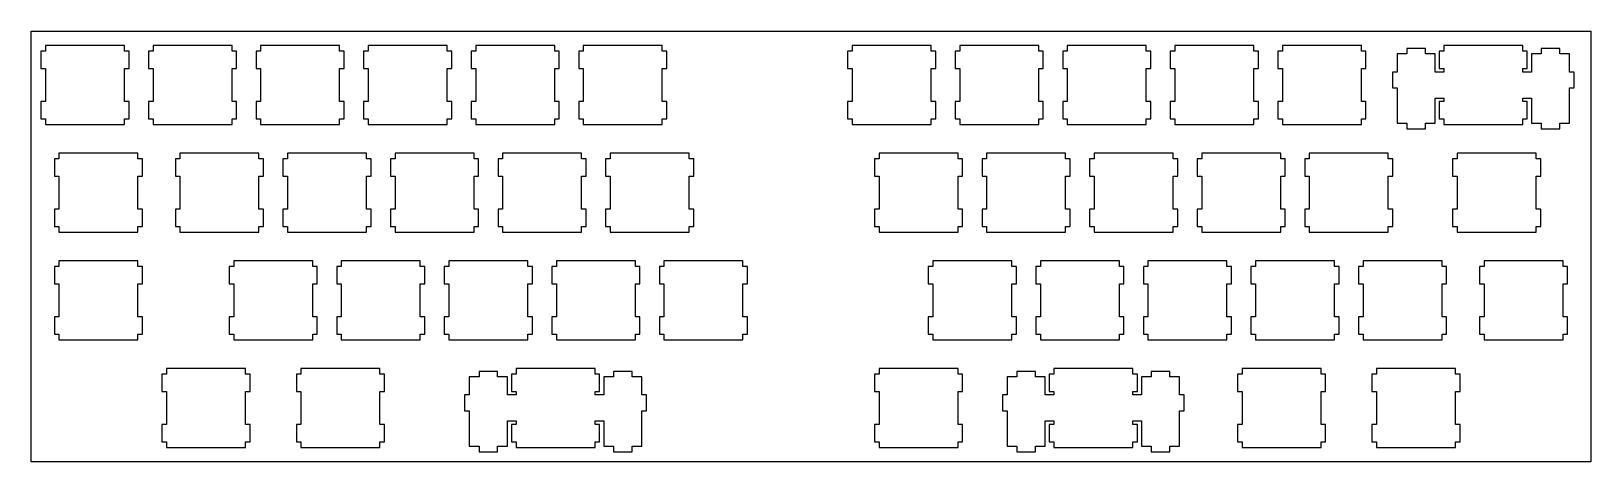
# Model space of a CAD drawing. Extents: x 0 to 276, y 0 to 76.
import ezdxf

# ---------------------------------------------------------------- set-up
doc = ezdxf.new("R2010")
doc.units = 0
doc.layers.get('0').update_dxf_attribs({"linetype": 'CONTINUOUS'})

msp = doc.modelspace()

# ---------------------------------------------------------------- linework, layer by layer
at = {"color": 0}
for p, q in [((0.09508, 76.4575), (276.32, 76.4575)), ((0.09508, 0.25769), (0.09508, 76.4575)), ((276.32, 76.4575), (276.32, 0.25769)), ((2.61965, 72.9326), (1.81901, 72.9326)), ((1.81901, 72.9326), (1.81901, 69.8334)), ((2.61965, 73.9331), (2.61965, 72.9326)), ((16.6192, 73.9331), (2.61965, 73.9331)), ((16.6192, 72.9326), (16.6192, 73.9331)), ((17.4198, 72.9326), (16.6192, 72.9326)), ((17.4198, 69.8334), (17.4198, 72.9326)), ((21.6697, 72.9326), (20.869, 72.9326)), ((20.869, 72.9326), (20.869, 69.8334)), ((21.6697, 73.9331), (21.6697, 72.9326)), ((35.669, 73.9331), (21.6697, 73.9331)), ((35.669, 72.9326), (35.669, 73.9331)), ((36.4698, 72.9326), (35.669, 72.9326)), ((36.4698, 69.8334), (36.4698, 72.9326)), ((40.7197, 72.9326), (39.9189, 72.9326)), ((39.9189, 72.9326), (39.9189, 69.8334)), ((40.7197, 73.9331), (40.7197, 72.9326)), ((54.719, 73.9331), (40.7197, 73.9331)), ((54.719, 72.9326), (54.719, 73.9331)), ((55.5198, 72.9326), (54.719, 72.9326)), ((55.5198, 69.8334), (55.5198, 72.9326)), ((59.7697, 72.9326), (58.9689, 72.9326)), ((58.9689, 72.9326), (58.9689, 69.8334)), ((59.7697, 73.9331), (59.7697, 72.9326)), ((73.769, 73.9331), (59.7697, 73.9331)), ((73.769, 72.9326), (73.769, 73.9331)), ((74.5698, 72.9326), (73.769, 72.9326)), ((74.5698, 69.8334), (74.5698, 72.9326)), ((78.8197, 72.9326), (78.0189, 72.9326)), ((78.0189, 72.9326), (78.0189, 69.8334)), ((78.8197, 73.9331), (78.8197, 72.9326)), ((92.819, 73.9331), (78.8197, 73.9331)), ((92.819, 72.9326), (92.819, 73.9331)), ((93.6184, 72.9326), (92.819, 72.9326)), ((93.6184, 69.8334), (93.6184, 72.9326)), ((97.8683, 72.9326), (97.0689, 72.9326)), ((97.0689, 72.9326), (97.0689, 69.8334)), ((97.8683, 73.9331), (97.8683, 72.9326)), ((111.869, 73.9331), (97.8683, 73.9331)), ((111.869, 72.9326), (111.869, 73.9331)), ((112.668, 72.9326), (111.869, 72.9326)), ((112.668, 69.8334), (112.668, 72.9326)), ((145.493, 72.9326), (144.694, 72.9326)), ((144.694, 72.9326), (144.694, 69.8334)), ((145.493, 73.9331), (145.493, 72.9326)), ((159.494, 73.9331), (145.493, 73.9331)), ((159.494, 72.9326), (159.494, 73.9331)), ((160.295, 72.9326), (159.494, 72.9326)), ((160.295, 69.8334), (160.295, 72.9326)), ((164.545, 72.9326), (163.744, 72.9326)), ((163.744, 72.9326), (163.744, 69.8334)), ((164.545, 73.9331), (164.545, 72.9326)), ((178.544, 73.9331), (164.545, 73.9331)), ((178.544, 72.9326), (178.544, 73.9331)), ((179.345, 72.9326), (178.544, 72.9326)), ((179.345, 69.8334), (179.345, 72.9326)), ((183.595, 72.9326), (182.794, 72.9326)), ((182.794, 72.9326), (182.794, 69.8334)), ((183.595, 73.9331), (183.595, 72.9326)), ((197.594, 73.9331), (183.595, 73.9331)), ((197.594, 72.9326), (197.594, 73.9331)), ((198.395, 72.9326), (197.594, 72.9326)), ((198.395, 69.8334), (198.395, 72.9326)), ((202.645, 72.9326), (201.844, 72.9326)), ((201.844, 72.9326), (201.844, 69.8334)), ((202.645, 73.9331), (202.645, 72.9326)), ((216.644, 73.9331), (202.645, 73.9331)), ((216.644, 72.9326), (216.644, 73.9331)), ((217.445, 72.9326), (216.644, 72.9326)), ((217.445, 69.8334), (217.445, 72.9326)), ((221.695, 72.9326), (220.894, 72.9326)), ((220.894, 72.9326), (220.894, 69.8334)), ((221.695, 73.9331), (221.695, 72.9326)), ((235.694, 73.9331), (221.695, 73.9331)), ((235.694, 72.9326), (235.694, 73.9331)), ((236.495, 72.9326), (235.694, 72.9326)), ((236.495, 69.8334), (236.495, 72.9326)), ((243.72, 72.4627), (241.995, 72.4627)), ((241.995, 72.4627), (241.995, 69.2326)), ((247.019, 73.3848), (243.72, 73.3848)), ((243.72, 73.3848), (243.72, 72.4627)), ((247.019, 72.4627), (247.019, 73.3848)), ((248.744, 72.4627), (247.019, 72.4627)), ((248.744, 69.2326), (248.744, 72.4627)), ((250.27, 72.9326), (249.469, 72.9326)), ((249.469, 72.9326), (249.469, 69.8334)), ((250.27, 73.9331), (250.27, 72.9326)), ((264.269, 73.9331), (250.27, 73.9331)), ((264.269, 72.9326), (264.269, 73.9331)), ((265.07, 72.9326), (264.269, 72.9326)), ((265.07, 69.8334), (265.07, 72.9326)), ((267.52, 72.4627), (265.795, 72.4627)), ((265.795, 72.4627), (265.795, 69.2326)), ((270.819, 73.3848), (267.52, 73.3848)), ((267.52, 73.3848), (267.52, 72.4627)), ((270.819, 72.4627), (270.819, 73.3848)), ((272.544, 72.4627), (270.819, 72.4627)), ((272.544, 69.2326), (272.544, 72.4627)), ((1.81901, 69.8334), (2.61965, 69.8334)), ((2.61965, 69.8334), (2.61965, 64.0334)), ((16.6192, 64.0334), (16.6192, 69.8334)), ((16.6192, 69.8334), (17.4198, 69.8334)), ((20.869, 69.8334), (21.6697, 69.8334)), ((21.6697, 69.8334), (21.6697, 64.0334)), ((35.669, 64.0334), (35.669, 69.8334)), ((35.669, 69.8334), (36.4698, 69.8334)), ((39.9189, 69.8334), (40.7197, 69.8334)), ((40.7197, 69.8334), (40.7197, 64.0334)), ((54.719, 64.0334), (54.719, 69.8334)), ((54.719, 69.8334), (55.5198, 69.8334)), ((58.9689, 69.8334), (59.7697, 69.8334)), ((59.7697, 69.8334), (59.7697, 64.0334)), ((73.769, 64.0334), (73.769, 69.8334)), ((73.769, 69.8334), (74.5698, 69.8334)), ((78.0189, 69.8334), (78.8197, 69.8334)), ((78.8197, 69.8334), (78.8197, 64.0334)), ((92.819, 64.0334), (92.819, 69.8334)), ((92.819, 69.8334), (93.6184, 69.8334)), ((97.0689, 69.8334), (97.8683, 69.8334)), ((97.8683, 69.8334), (97.8683, 64.0334)), ((111.869, 64.0334), (111.869, 69.8334)), ((111.869, 69.8334), (112.668, 69.8334)), ((144.694, 69.8334), (145.493, 69.8334)), ((145.493, 69.8334), (145.493, 64.0334)), ((159.494, 64.0334), (159.494, 69.8334)), ((159.494, 69.8334), (160.295, 69.8334)), ((163.744, 69.8334), (164.545, 69.8334)), ((164.545, 69.8334), (164.545, 64.0334)), ((178.544, 64.0334), (178.544, 69.8334)), ((178.544, 69.8334), (179.345, 69.8334)), ((182.794, 69.8334), (183.595, 69.8334)), ((183.595, 69.8334), (183.595, 64.0334)), ((197.594, 64.0334), (197.594, 69.8334)), ((197.594, 69.8334), (198.395, 69.8334)), ((201.844, 69.8334), (202.645, 69.8334)), ((202.645, 69.8334), (202.645, 64.0334)), ((216.644, 64.0334), (216.644, 69.8334)), ((216.644, 69.8334), (217.445, 69.8334)), ((220.894, 69.8334), (221.695, 69.8334)), ((221.695, 69.8334), (221.695, 64.0334)), ((235.694, 64.0334), (235.694, 69.8334)), ((235.694, 69.8334), (236.495, 69.8334)), ((241.995, 69.2326), (241.169, 69.2326)), ((241.169, 69.2326), (241.169, 66.4337)), ((250.27, 69.2326), (248.744, 69.2326)), ((249.469, 69.8334), (250.27, 69.8334)), ((250.27, 69.8334), (250.27, 69.2326)), ((264.269, 69.2326), (264.269, 69.8334)), ((264.269, 69.8334), (265.07, 69.8334)), ((265.795, 69.2326), (264.269, 69.2326)), ((273.37, 69.2326), (272.544, 69.2326)), ((273.37, 66.4337), (273.37, 69.2326)), ((241.169, 66.4337), (241.995, 66.4337)), ((241.995, 66.4337), (241.995, 60.1638)), ((272.544, 60.1638), (272.544, 66.4337)), ((272.544, 66.4337), (273.37, 66.4337)), ((2.61965, 64.0334), (1.81901, 64.0334)), ((1.81901, 64.0334), (1.81901, 60.9328)), ((17.4198, 64.0334), (16.6192, 64.0334)), ((17.4198, 60.9328), (17.4198, 64.0334)), ((21.6697, 64.0334), (20.869, 64.0334)), ((20.869, 64.0334), (20.869, 60.9328)), ((36.4698, 64.0334), (35.669, 64.0334)), ((36.4698, 60.9328), (36.4698, 64.0334)), ((40.7197, 64.0334), (39.9189, 64.0334)), ((39.9189, 64.0334), (39.9189, 60.9328)), ((55.5198, 64.0334), (54.719, 64.0334)), ((55.5198, 60.9328), (55.5198, 64.0334)), ((59.7697, 64.0334), (58.9689, 64.0334)), ((58.9689, 64.0334), (58.9689, 60.9328)), ((74.5698, 64.0334), (73.769, 64.0334)), ((74.5698, 60.9328), (74.5698, 64.0334)), ((78.8197, 64.0334), (78.0189, 64.0334)), ((78.0189, 64.0334), (78.0189, 60.9328)), ((93.6184, 64.0334), (92.819, 64.0334)), ((93.6184, 60.9328), (93.6184, 64.0334)), ((97.8683, 64.0334), (97.0689, 64.0334)), ((97.0689, 64.0334), (97.0689, 60.9328)), ((112.668, 64.0334), (111.869, 64.0334)), ((112.668, 60.9328), (112.668, 64.0334)), ((145.493, 64.0334), (144.694, 64.0334)), ((144.694, 64.0334), (144.694, 60.9328)), ((160.295, 64.0334), (159.494, 64.0334)), ((160.295, 60.9328), (160.295, 64.0334)), ((164.545, 64.0334), (163.744, 64.0334)), ((163.744, 64.0334), (163.744, 60.9328)), ((179.345, 64.0334), (178.544, 64.0334)), ((179.345, 60.9328), (179.345, 64.0334)), ((183.595, 64.0334), (182.794, 64.0334)), ((182.794, 64.0334), (182.794, 60.9328)), ((198.395, 64.0334), (197.594, 64.0334)), ((198.395, 60.9328), (198.395, 64.0334)), ((202.645, 64.0334), (201.844, 64.0334)), ((201.844, 64.0334), (201.844, 60.9328)), ((217.445, 64.0334), (216.644, 64.0334)), ((217.445, 60.9328), (217.445, 64.0334)), ((221.695, 64.0334), (220.894, 64.0334)), ((220.894, 64.0334), (220.894, 60.9328)), ((236.495, 64.0334), (235.694, 64.0334)), ((236.495, 60.9328), (236.495, 64.0334)), ((248.744, 60.1638), (248.744, 64.6328)), ((248.744, 64.6328), (250.27, 64.6328)), ((250.27, 64.0334), (249.469, 64.0334)), ((249.469, 64.0334), (249.469, 60.9328)), ((250.27, 64.6328), (250.27, 64.0334)), ((264.269, 64.0334), (264.269, 64.6328)), ((264.269, 64.6328), (265.795, 64.6328)), ((265.07, 64.0334), (264.269, 64.0334)), ((265.07, 60.9328), (265.07, 64.0334)), ((265.795, 64.6328), (265.795, 60.1638)), ((1.81901, 60.9328), (2.61965, 60.9328)), ((2.61965, 60.9328), (2.61965, 59.9338)), ((16.6192, 59.9338), (16.6192, 60.9328)), ((16.6192, 60.9328), (17.4198, 60.9328)), ((20.869, 60.9328), (21.6697, 60.9328)), ((21.6697, 60.9328), (21.6697, 59.9338)), ((35.669, 59.9338), (35.669, 60.9328)), ((35.669, 60.9328), (36.4698, 60.9328)), ((39.9189, 60.9328), (40.7197, 60.9328)), ((40.7197, 60.9328), (40.7197, 59.9338)), ((54.719, 59.9338), (54.719, 60.9328)), ((54.719, 60.9328), (55.5198, 60.9328)), ((58.9689, 60.9328), (59.7697, 60.9328)), ((59.7697, 60.9328), (59.7697, 59.9338)), ((73.769, 59.9338), (73.769, 60.9328)), ((73.769, 60.9328), (74.5698, 60.9328)), ((78.0189, 60.9328), (78.8197, 60.9328)), ((78.8197, 60.9328), (78.8197, 59.9338)), ((92.819, 59.9338), (92.819, 60.9328)), ((92.819, 60.9328), (93.6184, 60.9328)), ((97.0689, 60.9328), (97.8683, 60.9328)), ((97.8683, 60.9328), (97.8683, 59.9338)), ((111.869, 59.9338), (111.869, 60.9328)), ((111.869, 60.9328), (112.668, 60.9328)), ((144.694, 60.9328), (145.493, 60.9328)), ((145.493, 60.9328), (145.493, 59.9338)), ((159.494, 59.9338), (159.494, 60.9328)), ((159.494, 60.9328), (160.295, 60.9328)), ((163.744, 60.9328), (164.545, 60.9328)), ((164.545, 60.9328), (164.545, 59.9338)), ((178.544, 59.9338), (178.544, 60.9328)), ((178.544, 60.9328), (179.345, 60.9328)), ((182.794, 60.9328), (183.595, 60.9328)), ((183.595, 60.9328), (183.595, 59.9338)), ((197.594, 59.9338), (197.594, 60.9328)), ((197.594, 60.9328), (198.395, 60.9328)), ((201.844, 60.9328), (202.645, 60.9328)), ((202.645, 60.9328), (202.645, 59.9338)), ((216.644, 59.9338), (216.644, 60.9328)), ((216.644, 60.9328), (217.445, 60.9328)), ((220.894, 60.9328), (221.695, 60.9328)), ((221.695, 60.9328), (221.695, 59.9338)), ((235.694, 59.9338), (235.694, 60.9328)), ((235.694, 60.9328), (236.495, 60.9328)), ((249.469, 60.9328), (250.27, 60.9328)), ((250.27, 60.9328), (250.27, 59.9338)), ((264.269, 59.9338), (264.269, 60.9328)), ((264.269, 60.9328), (265.07, 60.9328)), ((2.61965, 59.9338), (16.6192, 59.9338)), ((21.6697, 59.9338), (35.669, 59.9338)), ((40.7197, 59.9338), (54.719, 59.9338)), ((59.7697, 59.9338), (73.769, 59.9338)), ((78.8197, 59.9338), (92.819, 59.9338)), ((97.8683, 59.9338), (111.869, 59.9338)), ((145.493, 59.9338), (159.494, 59.9338)), ((164.545, 59.9338), (178.544, 59.9338)), ((183.595, 59.9338), (197.594, 59.9338)), ((202.645, 59.9338), (216.644, 59.9338)), ((221.695, 59.9338), (235.694, 59.9338)), ((241.995, 60.1638), (243.72, 60.1638)), ((243.72, 60.1638), (243.72, 59.1827)), ((243.72, 59.1827), (247.019, 59.1827)), ((247.019, 59.1827), (247.019, 60.1638)), ((247.019, 60.1638), (248.744, 60.1638)), ((250.27, 59.9338), (264.269, 59.9338)), ((265.795, 60.1638), (267.52, 60.1638)), ((267.52, 60.1638), (267.52, 59.1827)), ((267.52, 59.1827), (270.819, 59.1827)), ((270.819, 59.1827), (270.819, 60.1638)), ((270.819, 60.1638), (272.544, 60.1638)), ((5.00091, 53.8826), (4.20028, 53.8826)), ((4.20028, 53.8826), (4.20028, 50.7834)), ((5.00091, 54.8831), (5.00091, 53.8826)), ((19.0004, 54.8831), (5.00091, 54.8831)), ((19.0004, 53.8826), (19.0004, 54.8831)), ((19.801, 53.8826), (19.0004, 53.8826)), ((19.801, 50.7834), (19.801, 53.8826)), ((26.4322, 53.8826), (25.6315, 53.8826)), ((25.6315, 53.8826), (25.6315, 50.7834)), ((26.4322, 54.8831), (26.4322, 53.8826)), ((40.4315, 54.8831), (26.4322, 54.8831)), ((40.4315, 53.8826), (40.4315, 54.8831)), ((41.2309, 53.8826), (40.4315, 53.8826)), ((41.2309, 50.7834), (41.2309, 53.8826)), ((45.4822, 53.8826), (44.6814, 53.8826)), ((44.6814, 53.8826), (44.6814, 50.7834)), ((45.4822, 54.8831), (45.4822, 53.8826)), ((59.4815, 54.8831), (45.4822, 54.8831)), ((59.4815, 53.8826), (59.4815, 54.8831)), ((60.2809, 53.8826), (59.4815, 53.8826)), ((60.2809, 50.7834), (60.2809, 53.8826)), ((64.5322, 53.8826), (63.7314, 53.8826)), ((63.7314, 53.8826), (63.7314, 50.7834)), ((64.5322, 54.8831), (64.5322, 53.8826)), ((78.5315, 54.8831), (64.5322, 54.8831)), ((78.5315, 53.8826), (78.5315, 54.8831)), ((79.3309, 53.8826), (78.5315, 53.8826)), ((79.3309, 50.7834), (79.3309, 53.8826)), ((83.5822, 53.8826), (82.7814, 53.8826)), ((82.7814, 53.8826), (82.7814, 50.7834)), ((83.5822, 54.8831), (83.5822, 53.8826)), ((97.5815, 54.8831), (83.5822, 54.8831)), ((97.5815, 53.8826), (97.5815, 54.8831)), ((98.3809, 53.8826), (97.5815, 53.8826)), ((98.3809, 50.7834), (98.3809, 53.8826)), ((102.632, 53.8826), (101.831, 53.8826)), ((101.831, 53.8826), (101.831, 50.7834)), ((102.632, 54.8831), (102.632, 53.8826)), ((116.632, 54.8831), (102.632, 54.8831)), ((116.632, 53.8826), (116.632, 54.8831)), ((117.431, 53.8826), (116.632, 53.8826)), ((117.431, 50.7834), (117.431, 53.8826)), ((150.257, 53.8826), (149.456, 53.8826)), ((149.456, 53.8826), (149.456, 50.7834)), ((150.257, 54.8831), (150.257, 53.8826)), ((164.257, 54.8831), (150.257, 54.8831)), ((164.257, 53.8826), (164.257, 54.8831)), ((165.056, 53.8826), (164.257, 53.8826)), ((165.056, 50.7834), (165.056, 53.8826)), ((169.307, 53.8826), (168.506, 53.8826)), ((168.506, 53.8826), (168.506, 50.7834)), ((169.307, 54.8831), (169.307, 53.8826)), ((183.307, 54.8831), (169.307, 54.8831)), ((183.307, 53.8826), (183.307, 54.8831)), ((184.106, 53.8826), (183.307, 53.8826)), ((184.106, 50.7834), (184.106, 53.8826)), ((188.357, 53.8826), (187.556, 53.8826)), ((187.556, 53.8826), (187.556, 50.7834)), ((188.357, 54.8831), (188.357, 53.8826)), ((202.357, 54.8831), (188.357, 54.8831)), ((202.357, 53.8826), (202.357, 54.8831)), ((203.156, 53.8826), (202.357, 53.8826)), ((203.156, 50.7834), (203.156, 53.8826)), ((207.407, 53.8826), (206.606, 53.8826)), ((206.606, 53.8826), (206.606, 50.7834)), ((207.407, 54.8831), (207.407, 53.8826)), ((221.407, 54.8831), (207.407, 54.8831)), ((221.407, 53.8826), (221.407, 54.8831)), ((222.206, 53.8826), (221.407, 53.8826)), ((222.206, 50.7834), (222.206, 53.8826)), ((226.457, 53.8826), (225.656, 53.8826)), ((225.656, 53.8826), (225.656, 50.7834)), ((226.457, 54.8831), (226.457, 53.8826)), ((240.457, 54.8831), (226.457, 54.8831)), ((240.457, 53.8826), (240.457, 54.8831)), ((241.256, 53.8826), (240.457, 53.8826)), ((241.256, 50.7834), (241.256, 53.8826)), ((252.65, 53.8826), (251.849, 53.8826)), ((251.849, 53.8826), (251.849, 50.7834)), ((252.65, 54.8831), (252.65, 53.8826)), ((266.65, 54.8831), (252.65, 54.8831)), ((266.65, 53.8826), (266.65, 54.8831)), ((267.451, 53.8826), (266.65, 53.8826)), ((267.451, 50.7834), (267.451, 53.8826)), ((4.20028, 50.7834), (5.00091, 50.7834)), ((5.00091, 50.7834), (5.00091, 44.9834)), ((19.0004, 44.9834), (19.0004, 50.7834)), ((19.0004, 50.7834), (19.801, 50.7834)), ((25.6315, 50.7834), (26.4322, 50.7834)), ((26.4322, 50.7834), (26.4322, 44.9834)), ((40.4315, 44.9834), (40.4315, 50.7834)), ((40.4315, 50.7834), (41.2309, 50.7834)), ((44.6814, 50.7834), (45.4822, 50.7834)), ((45.4822, 50.7834), (45.4822, 44.9834)), ((59.4815, 44.9834), (59.4815, 50.7834)), ((59.4815, 50.7834), (60.2809, 50.7834)), ((63.7314, 50.7834), (64.5322, 50.7834)), ((64.5322, 50.7834), (64.5322, 44.9834)), ((78.5315, 44.9834), (78.5315, 50.7834)), ((78.5315, 50.7834), (79.3309, 50.7834)), ((82.7814, 50.7834), (83.5822, 50.7834)), ((83.5822, 50.7834), (83.5822, 44.9834)), ((97.5815, 44.9834), (97.5815, 50.7834)), ((97.5815, 50.7834), (98.3809, 50.7834)), ((101.831, 50.7834), (102.632, 50.7834)), ((102.632, 50.7834), (102.632, 44.9834)), ((116.632, 44.9834), (116.632, 50.7834)), ((116.632, 50.7834), (117.431, 50.7834)), ((149.456, 50.7834), (150.257, 50.7834)), ((150.257, 50.7834), (150.257, 44.9834)), ((164.257, 44.9834), (164.257, 50.7834)), ((164.257, 50.7834), (165.056, 50.7834)), ((168.506, 50.7834), (169.307, 50.7834)), ((169.307, 50.7834), (169.307, 44.9834)), ((183.307, 44.9834), (183.307, 50.7834)), ((183.307, 50.7834), (184.106, 50.7834)), ((187.556, 50.7834), (188.357, 50.7834)), ((188.357, 50.7834), (188.357, 44.9834)), ((202.357, 44.9834), (202.357, 50.7834)), ((202.357, 50.7834), (203.156, 50.7834)), ((206.606, 50.7834), (207.407, 50.7834)), ((207.407, 50.7834), (207.407, 44.9834)), ((221.407, 44.9834), (221.407, 50.7834)), ((221.407, 50.7834), (222.206, 50.7834)), ((225.656, 50.7834), (226.457, 50.7834)), ((226.457, 50.7834), (226.457, 44.9834)), ((240.457, 44.9834), (240.457, 50.7834)), ((240.457, 50.7834), (241.256, 50.7834)), ((251.849, 50.7834), (252.65, 50.7834)), ((252.65, 50.7834), (252.65, 44.9834)), ((266.65, 44.9834), (266.65, 50.7834)), ((266.65, 50.7834), (267.451, 50.7834)), ((5.00091, 44.9834), (4.20028, 44.9834)), ((4.20028, 44.9834), (4.20028, 41.8828)), ((19.801, 44.9834), (19.0004, 44.9834)), ((19.801, 41.8828), (19.801, 44.9834)), ((26.4322, 44.9834), (25.6315, 44.9834)), ((25.6315, 44.9834), (25.6315, 41.8828)), ((41.2309, 44.9834), (40.4315, 44.9834)), ((41.2309, 41.8828), (41.2309, 44.9834)), ((45.4822, 44.9834), (44.6814, 44.9834)), ((44.6814, 44.9834), (44.6814, 41.8828)), ((60.2809, 44.9834), (59.4815, 44.9834)), ((60.2809, 41.8828), (60.2809, 44.9834)), ((64.5322, 44.9834), (63.7314, 44.9834)), ((63.7314, 44.9834), (63.7314, 41.8828)), ((79.3309, 44.9834), (78.5315, 44.9834)), ((79.3309, 41.8828), (79.3309, 44.9834)), ((83.5822, 44.9834), (82.7814, 44.9834)), ((82.7814, 44.9834), (82.7814, 41.8828)), ((98.3809, 44.9834), (97.5815, 44.9834)), ((98.3809, 41.8828), (98.3809, 44.9834)), ((102.632, 44.9834), (101.831, 44.9834)), ((101.831, 44.9834), (101.831, 41.8828)), ((117.431, 44.9834), (116.632, 44.9834)), ((117.431, 41.8828), (117.431, 44.9834)), ((150.257, 44.9834), (149.456, 44.9834)), ((149.456, 44.9834), (149.456, 41.8828)), ((165.056, 44.9834), (164.257, 44.9834)), ((165.056, 41.8828), (165.056, 44.9834)), ((169.307, 44.9834), (168.506, 44.9834)), ((168.506, 44.9834), (168.506, 41.8828)), ((184.106, 44.9834), (183.307, 44.9834)), ((184.106, 41.8828), (184.106, 44.9834)), ((188.357, 44.9834), (187.556, 44.9834)), ((187.556, 44.9834), (187.556, 41.8828)), ((203.156, 44.9834), (202.357, 44.9834)), ((203.156, 41.8828), (203.156, 44.9834)), ((207.407, 44.9834), (206.606, 44.9834)), ((206.606, 44.9834), (206.606, 41.8828)), ((222.206, 44.9834), (221.407, 44.9834)), ((222.206, 41.8828), (222.206, 44.9834)), ((226.457, 44.9834), (225.656, 44.9834)), ((225.656, 44.9834), (225.656, 41.8828)), ((241.256, 44.9834), (240.457, 44.9834)), ((241.256, 41.8828), (241.256, 44.9834)), ((252.65, 44.9834), (251.849, 44.9834)), ((251.849, 44.9834), (251.849, 41.8828)), ((267.451, 44.9834), (266.65, 44.9834)), ((267.451, 41.8828), (267.451, 44.9834)), ((4.20028, 41.8828), (5.00091, 41.8828)), ((5.00091, 41.8828), (5.00091, 40.8838)), ((19.0004, 40.8838), (19.0004, 41.8828)), ((19.0004, 41.8828), (19.801, 41.8828)), ((25.6315, 41.8828), (26.4322, 41.8828)), ((26.4322, 41.8828), (26.4322, 40.8838)), ((40.4315, 40.8838), (40.4315, 41.8828)), ((40.4315, 41.8828), (41.2309, 41.8828)), ((44.6814, 41.8828), (45.4822, 41.8828)), ((45.4822, 41.8828), (45.4822, 40.8838)), ((59.4815, 40.8838), (59.4815, 41.8828)), ((59.4815, 41.8828), (60.2809, 41.8828)), ((63.7314, 41.8828), (64.5322, 41.8828)), ((64.5322, 41.8828), (64.5322, 40.8838)), ((78.5315, 40.8838), (78.5315, 41.8828)), ((78.5315, 41.8828), (79.3309, 41.8828)), ((82.7814, 41.8828), (83.5822, 41.8828)), ((83.5822, 41.8828), (83.5822, 40.8838)), ((97.5815, 40.8838), (97.5815, 41.8828)), ((97.5815, 41.8828), (98.3809, 41.8828)), ((101.831, 41.8828), (102.632, 41.8828)), ((102.632, 41.8828), (102.632, 40.8838)), ((116.632, 40.8838), (116.632, 41.8828)), ((116.632, 41.8828), (117.431, 41.8828)), ((149.456, 41.8828), (150.257, 41.8828)), ((150.257, 41.8828), (150.257, 40.8838)), ((164.257, 40.8838), (164.257, 41.8828)), ((164.257, 41.8828), (165.056, 41.8828)), ((168.506, 41.8828), (169.307, 41.8828)), ((169.307, 41.8828), (169.307, 40.8838)), ((183.307, 40.8838), (183.307, 41.8828)), ((183.307, 41.8828), (184.106, 41.8828)), ((187.556, 41.8828), (188.357, 41.8828)), ((188.357, 41.8828), (188.357, 40.8838)), ((202.357, 40.8838), (202.357, 41.8828)), ((202.357, 41.8828), (203.156, 41.8828)), ((206.606, 41.8828), (207.407, 41.8828)), ((207.407, 41.8828), (207.407, 40.8838)), ((221.407, 40.8838), (221.407, 41.8828)), ((221.407, 41.8828), (222.206, 41.8828)), ((225.656, 41.8828), (226.457, 41.8828)), ((226.457, 41.8828), (226.457, 40.8838)), ((240.457, 40.8838), (240.457, 41.8828)), ((240.457, 41.8828), (241.256, 41.8828)), ((251.849, 41.8828), (252.65, 41.8828)), ((252.65, 41.8828), (252.65, 40.8838)), ((266.65, 40.8838), (266.65, 41.8828)), ((266.65, 41.8828), (267.451, 41.8828)), ((5.00091, 40.8838), (19.0004, 40.8838)), ((26.4322, 40.8838), (40.4315, 40.8838)), ((45.4822, 40.8838), (59.4815, 40.8838)), ((64.5322, 40.8838), (78.5315, 40.8838)), ((83.5822, 40.8838), (97.5815, 40.8838)), ((102.632, 40.8838), (116.632, 40.8838)), ((150.257, 40.8838), (164.257, 40.8838)), ((169.307, 40.8838), (183.307, 40.8838)), ((188.357, 40.8838), (202.357, 40.8838)), ((207.407, 40.8838), (221.407, 40.8838)), ((226.457, 40.8838), (240.457, 40.8838)), ((252.65, 40.8838), (266.65, 40.8838)), ((5.00091, 34.8327), (4.20028, 34.8327)), ((4.20028, 34.8327), (4.20028, 31.7335)), ((5.00091, 35.833), (5.00091, 34.8327)), ((19.0004, 35.833), (5.00091, 35.833)), ((19.0004, 34.8327), (19.0004, 35.833)), ((19.801, 34.8327), (19.0004, 34.8327)), ((19.801, 31.7335), (19.801, 34.8327)), ((35.9572, 34.8327), (35.1565, 34.8327)), ((35.1565, 34.8327), (35.1565, 31.7335)), ((35.9572, 35.833), (35.9572, 34.8327)), ((49.9565, 35.833), (35.9572, 35.833)), ((49.9565, 34.8327), (49.9565, 35.833)), ((50.7559, 34.8327), (49.9565, 34.8327)), ((50.7559, 31.7335), (50.7559, 34.8327)), ((55.0072, 34.8327), (54.2064, 34.8327)), ((54.2064, 34.8327), (54.2064, 31.7335)), ((55.0072, 35.833), (55.0072, 34.8327)), ((69.0065, 35.833), (55.0072, 35.833)), ((69.0065, 34.8327), (69.0065, 35.833)), ((69.8059, 34.8327), (69.0065, 34.8327)), ((69.8059, 31.7335), (69.8059, 34.8327)), ((74.0572, 34.8327), (73.2564, 34.8327)), ((73.2564, 34.8327), (73.2564, 31.7335)), ((74.0572, 35.833), (74.0572, 34.8327)), ((88.0565, 35.833), (74.0572, 35.833)), ((88.0565, 34.8327), (88.0565, 35.833)), ((88.8559, 34.8327), (88.0565, 34.8327)), ((88.8559, 31.7335), (88.8559, 34.8327)), ((93.1072, 34.8327), (92.3064, 34.8327)), ((92.3064, 34.8327), (92.3064, 31.7335)), ((93.1072, 35.833), (93.1072, 34.8327)), ((107.107, 35.833), (93.1072, 35.833)), ((107.107, 34.8327), (107.107, 35.833)), ((107.906, 34.8327), (107.107, 34.8327)), ((107.906, 31.7335), (107.906, 34.8327)), ((112.157, 34.8327), (111.356, 34.8327)), ((111.356, 34.8327), (111.356, 31.7335)), ((112.157, 35.833), (112.157, 34.8327)), ((126.157, 35.833), (112.157, 35.833)), ((126.157, 34.8327), (126.157, 35.833)), ((126.956, 34.8327), (126.157, 34.8327)), ((126.956, 31.7335), (126.956, 34.8327)), ((159.782, 34.8327), (158.981, 34.8327)), ((158.981, 34.8327), (158.981, 31.7335)), ((159.782, 35.833), (159.782, 34.8327)), ((173.782, 35.833), (159.782, 35.833)), ((173.782, 34.8327), (173.782, 35.833)), ((174.581, 34.8327), (173.782, 34.8327)), ((174.581, 31.7335), (174.581, 34.8327)), ((178.832, 34.8327), (178.031, 34.8327)), ((178.031, 34.8327), (178.031, 31.7335)), ((178.832, 35.833), (178.832, 34.8327)), ((192.832, 35.833), (178.832, 35.833)), ((192.832, 34.8327), (192.832, 35.833)), ((193.631, 34.8327), (192.832, 34.8327)), ((193.631, 31.7335), (193.631, 34.8327)), ((197.882, 34.8327), (197.081, 34.8327)), ((197.081, 34.8327), (197.081, 31.7335)), ((197.882, 35.833), (197.882, 34.8327)), ((211.882, 35.833), (197.882, 35.833)), ((211.882, 34.8327), (211.882, 35.833)), ((212.681, 34.8327), (211.882, 34.8327)), ((212.681, 31.7335), (212.681, 34.8327)), ((216.932, 34.8327), (216.131, 34.8327)), ((216.131, 34.8327), (216.131, 31.7335)), ((216.932, 35.833), (216.932, 34.8327)), ((230.932, 35.833), (216.932, 35.833)), ((230.932, 34.8327), (230.932, 35.833)), ((231.731, 34.8327), (230.932, 34.8327)), ((231.731, 31.7335), (231.731, 34.8327)), ((235.982, 34.8327), (235.181, 34.8327)), ((235.181, 34.8327), (235.181, 31.7335)), ((235.982, 35.833), (235.982, 34.8327)), ((249.982, 35.833), (235.982, 35.833)), ((249.982, 34.8327), (249.982, 35.833)), ((250.781, 34.8327), (249.982, 34.8327)), ((250.781, 31.7335), (250.781, 34.8327)), ((257.412, 34.8327), (256.611, 34.8327)), ((256.611, 34.8327), (256.611, 31.7335)), ((257.412, 35.833), (257.412, 34.8327)), ((271.413, 35.833), (257.412, 35.833)), ((271.413, 34.8327), (271.413, 35.833)), ((272.212, 34.8327), (271.413, 34.8327)), ((272.212, 31.7335), (272.212, 34.8327)), ((4.20028, 31.7335), (5.00091, 31.7335)), ((5.00091, 31.7335), (5.00091, 25.9333)), ((19.0004, 25.9333), (19.0004, 31.7335)), ((19.0004, 31.7335), (19.801, 31.7335)), ((35.1565, 31.7335), (35.9572, 31.7335)), ((35.9572, 31.7335), (35.9572, 25.9333)), ((49.9565, 25.9333), (49.9565, 31.7335)), ((49.9565, 31.7335), (50.7559, 31.7335)), ((54.2064, 31.7335), (55.0072, 31.7335)), ((55.0072, 31.7335), (55.0072, 25.9333)), ((69.0065, 25.9333), (69.0065, 31.7335)), ((69.0065, 31.7335), (69.8059, 31.7335)), ((73.2564, 31.7335), (74.0572, 31.7335)), ((74.0572, 31.7335), (74.0572, 25.9333)), ((88.0565, 25.9333), (88.0565, 31.7335)), ((88.0565, 31.7335), (88.8559, 31.7335)), ((92.3064, 31.7335), (93.1072, 31.7335)), ((93.1072, 31.7335), (93.1072, 25.9333)), ((107.107, 25.9333), (107.107, 31.7335)), ((107.107, 31.7335), (107.906, 31.7335)), ((111.356, 31.7335), (112.157, 31.7335)), ((112.157, 31.7335), (112.157, 25.9333)), ((126.157, 25.9333), (126.157, 31.7335)), ((126.157, 31.7335), (126.956, 31.7335)), ((158.981, 31.7335), (159.782, 31.7335)), ((159.782, 31.7335), (159.782, 25.9333)), ((173.782, 25.9333), (173.782, 31.7335)), ((173.782, 31.7335), (174.581, 31.7335)), ((178.031, 31.7335), (178.832, 31.7335)), ((178.832, 31.7335), (178.832, 25.9333)), ((192.832, 25.9333), (192.832, 31.7335)), ((192.832, 31.7335), (193.631, 31.7335)), ((197.081, 31.7335), (197.882, 31.7335)), ((197.882, 31.7335), (197.882, 25.9333)), ((211.882, 25.9333), (211.882, 31.7335)), ((211.882, 31.7335), (212.681, 31.7335)), ((216.131, 31.7335), (216.932, 31.7335)), ((216.932, 31.7335), (216.932, 25.9333)), ((230.932, 25.9333), (230.932, 31.7335)), ((230.932, 31.7335), (231.731, 31.7335)), ((235.181, 31.7335), (235.982, 31.7335)), ((235.982, 31.7335), (235.982, 25.9333)), ((249.982, 25.9333), (249.982, 31.7335)), ((249.982, 31.7335), (250.781, 31.7335)), ((256.611, 31.7335), (257.412, 31.7335)), ((257.412, 31.7335), (257.412, 25.9333)), ((271.413, 25.9333), (271.413, 31.7335)), ((271.413, 31.7335), (272.212, 31.7335)), ((5.00091, 25.9333), (4.20028, 25.9333)), ((4.20028, 25.9333), (4.20028, 22.8327)), ((19.801, 25.9333), (19.0004, 25.9333)), ((19.801, 22.8327), (19.801, 25.9333)), ((35.9572, 25.9333), (35.1565, 25.9333)), ((35.1565, 25.9333), (35.1565, 22.8327)), ((50.7559, 25.9333), (49.9565, 25.9333)), ((50.7559, 22.8327), (50.7559, 25.9333)), ((55.0072, 25.9333), (54.2064, 25.9333)), ((54.2064, 25.9333), (54.2064, 22.8327)), ((69.8059, 25.9333), (69.0065, 25.9333)), ((69.8059, 22.8327), (69.8059, 25.9333)), ((74.0572, 25.9333), (73.2564, 25.9333)), ((73.2564, 25.9333), (73.2564, 22.8327)), ((88.8559, 25.9333), (88.0565, 25.9333)), ((88.8559, 22.8327), (88.8559, 25.9333)), ((93.1072, 25.9333), (92.3064, 25.9333)), ((92.3064, 25.9333), (92.3064, 22.8327)), ((107.906, 25.9333), (107.107, 25.9333)), ((107.906, 22.8327), (107.906, 25.9333)), ((112.157, 25.9333), (111.356, 25.9333)), ((111.356, 25.9333), (111.356, 22.8327)), ((126.956, 25.9333), (126.157, 25.9333)), ((126.956, 22.8327), (126.956, 25.9333)), ((159.782, 25.9333), (158.981, 25.9333)), ((158.981, 25.9333), (158.981, 22.8327)), ((174.581, 25.9333), (173.782, 25.9333)), ((174.581, 22.8327), (174.581, 25.9333)), ((178.832, 25.9333), (178.031, 25.9333)), ((178.031, 25.9333), (178.031, 22.8327)), ((193.631, 25.9333), (192.832, 25.9333)), ((193.631, 22.8327), (193.631, 25.9333)), ((197.882, 25.9333), (197.081, 25.9333)), ((197.081, 25.9333), (197.081, 22.8327)), ((212.681, 25.9333), (211.882, 25.9333)), ((212.681, 22.8327), (212.681, 25.9333)), ((216.932, 25.9333), (216.131, 25.9333)), ((216.131, 25.9333), (216.131, 22.8327)), ((231.731, 25.9333), (230.932, 25.9333)), ((231.731, 22.8327), (231.731, 25.9333)), ((235.982, 25.9333), (235.181, 25.9333)), ((235.181, 25.9333), (235.181, 22.8327)), ((250.781, 25.9333), (249.982, 25.9333)), ((250.781, 22.8327), (250.781, 25.9333)), ((257.412, 25.9333), (256.611, 25.9333)), ((256.611, 25.9333), (256.611, 22.8327)), ((272.212, 25.9333), (271.413, 25.9333)), ((272.212, 22.8327), (272.212, 25.9333)), ((4.20028, 22.8327), (5.00091, 22.8327)), ((5.00091, 22.8327), (5.00091, 21.8336)), ((19.0004, 21.8336), (19.0004, 22.8327)), ((19.0004, 22.8327), (19.801, 22.8327)), ((35.1565, 22.8327), (35.9572, 22.8327)), ((35.9572, 22.8327), (35.9572, 21.8336)), ((49.9565, 21.8336), (49.9565, 22.8327)), ((49.9565, 22.8327), (50.7559, 22.8327)), ((54.2064, 22.8327), (55.0072, 22.8327)), ((55.0072, 22.8327), (55.0072, 21.8336)), ((69.0065, 21.8336), (69.0065, 22.8327)), ((69.0065, 22.8327), (69.8059, 22.8327)), ((73.2564, 22.8327), (74.0572, 22.8327)), ((74.0572, 22.8327), (74.0572, 21.8336)), ((88.0565, 21.8336), (88.0565, 22.8327)), ((88.0565, 22.8327), (88.8559, 22.8327)), ((92.3064, 22.8327), (93.1072, 22.8327)), ((93.1072, 22.8327), (93.1072, 21.8336)), ((107.107, 21.8336), (107.107, 22.8327)), ((107.107, 22.8327), (107.906, 22.8327)), ((111.356, 22.8327), (112.157, 22.8327)), ((112.157, 22.8327), (112.157, 21.8336)), ((126.157, 21.8336), (126.157, 22.8327)), ((126.157, 22.8327), (126.956, 22.8327)), ((158.981, 22.8327), (159.782, 22.8327)), ((159.782, 22.8327), (159.782, 21.8336)), ((173.782, 21.8336), (173.782, 22.8327)), ((173.782, 22.8327), (174.581, 22.8327)), ((178.031, 22.8327), (178.832, 22.8327)), ((178.832, 22.8327), (178.832, 21.8336)), ((192.832, 21.8336), (192.832, 22.8327)), ((192.832, 22.8327), (193.631, 22.8327)), ((197.081, 22.8327), (197.882, 22.8327)), ((197.882, 22.8327), (197.882, 21.8336)), ((211.882, 21.8336), (211.882, 22.8327)), ((211.882, 22.8327), (212.681, 22.8327)), ((216.131, 22.8327), (216.932, 22.8327)), ((216.932, 22.8327), (216.932, 21.8336)), ((230.932, 21.8336), (230.932, 22.8327)), ((230.932, 22.8327), (231.731, 22.8327)), ((235.181, 22.8327), (235.982, 22.8327)), ((235.982, 22.8327), (235.982, 21.8336)), ((249.982, 21.8336), (249.982, 22.8327)), ((249.982, 22.8327), (250.781, 22.8327)), ((256.611, 22.8327), (257.412, 22.8327)), ((257.412, 22.8327), (257.412, 21.8336)), ((271.413, 21.8336), (271.413, 22.8327)), ((271.413, 22.8327), (272.212, 22.8327)), ((5.00091, 21.8336), (19.0004, 21.8336)), ((35.9572, 21.8336), (49.9565, 21.8336)), ((55.0072, 21.8336), (69.0065, 21.8336)), ((74.0572, 21.8336), (88.0565, 21.8336)), ((93.1072, 21.8336), (107.107, 21.8336)), ((112.157, 21.8336), (126.157, 21.8336)), ((159.782, 21.8336), (173.782, 21.8336)), ((178.832, 21.8336), (192.832, 21.8336)), ((197.882, 21.8336), (211.882, 21.8336)), ((216.932, 21.8336), (230.932, 21.8336)), ((235.982, 21.8336), (249.982, 21.8336)), ((257.412, 21.8336), (271.413, 21.8336)), ((24.0509, 16.7831), (24.0509, 15.7827)), ((38.0503, 16.7831), (24.0509, 16.7831)), ((38.0503, 15.7827), (38.0503, 16.7831)), ((47.8621, 16.7831), (47.8621, 15.7827)), ((61.8628, 16.7831), (47.8621, 16.7831)), ((61.8628, 15.7827), (61.8628, 16.7831)), ((85.9621, 16.7831), (85.9621, 15.7827)), ((99.9628, 16.7831), (85.9621, 16.7831)), ((99.9628, 15.7827), (99.9628, 16.7831)), ((150.257, 16.7831), (150.257, 15.7827)), ((164.257, 16.7831), (150.257, 16.7831)), ((164.257, 15.7827), (164.257, 16.7831)), ((181.212, 16.7831), (181.212, 15.7827)), ((195.213, 16.7831), (181.212, 16.7831)), ((195.213, 15.7827), (195.213, 16.7831)), ((214.551, 16.7831), (214.551, 15.7827)), ((228.55, 16.7831), (214.551, 16.7831)), ((228.55, 15.7827), (228.55, 16.7831)), ((238.362, 16.7831), (238.362, 15.7827)), ((252.361, 16.7831), (238.362, 16.7831)), ((252.361, 15.7827), (252.361, 16.7831)), ((24.0509, 15.7827), (23.2503, 15.7827)), ((23.2503, 15.7827), (23.2503, 12.6848)), ((38.8511, 15.7827), (38.0503, 15.7827)), ((38.8511, 12.6848), (38.8511, 15.7827)), ((47.8621, 15.7827), (47.0627, 15.7827)), ((47.0627, 15.7827), (47.0627, 12.6848)), ((62.6622, 15.7827), (61.8628, 15.7827)), ((62.6622, 12.6848), (62.6622, 15.7827)), ((79.412, 15.3128), (77.687, 15.3128)), ((77.687, 15.3128), (77.687, 12.0826)), ((82.7126, 16.2347), (79.412, 16.2347)), ((79.412, 16.2347), (79.412, 15.3128)), ((82.7126, 15.3128), (82.7126, 16.2347)), ((84.4381, 15.3128), (82.7126, 15.3128)), ((84.4381, 12.0826), (84.4381, 15.3128)), ((85.9621, 15.7827), (85.1627, 15.7827)), ((85.1627, 15.7827), (85.1627, 12.6848)), ((100.762, 15.7827), (99.9628, 15.7827)), ((100.762, 12.6848), (100.762, 15.7827)), ((103.212, 15.3128), (101.487, 15.3128)), ((101.487, 15.3128), (101.487, 12.0826)), ((106.513, 16.2347), (103.212, 16.2347)), ((103.212, 16.2347), (103.212, 15.3128)), ((106.513, 15.3128), (106.513, 16.2347)), ((108.238, 15.3128), (106.513, 15.3128)), ((108.238, 12.0826), (108.238, 15.3128)), ((150.257, 15.7827), (149.456, 15.7827)), ((149.456, 15.7827), (149.456, 12.6848)), ((165.056, 15.7827), (164.257, 15.7827)), ((165.056, 12.6848), (165.056, 15.7827)), ((174.662, 15.3128), (172.937, 15.3128)), ((172.937, 15.3128), (172.937, 12.0826)), ((177.963, 16.2347), (174.662, 16.2347)), ((174.662, 16.2347), (174.662, 15.3128)), ((177.963, 15.3128), (177.963, 16.2347)), ((179.688, 15.3128), (177.963, 15.3128)), ((179.688, 12.0826), (179.688, 15.3128)), ((181.212, 15.7827), (180.413, 15.7827)), ((180.413, 15.7827), (180.413, 12.6848)), ((196.012, 15.7827), (195.213, 15.7827)), ((196.012, 12.6848), (196.012, 15.7827)), ((198.462, 15.3128), (196.737, 15.3128)), ((196.737, 15.3128), (196.737, 12.0826)), ((201.763, 16.2347), (198.462, 16.2347)), ((198.462, 16.2347), (198.462, 15.3128)), ((201.763, 15.3128), (201.763, 16.2347)), ((203.488, 15.3128), (201.763, 15.3128)), ((203.488, 12.0826), (203.488, 15.3128)), ((214.551, 15.7827), (213.75, 15.7827)), ((213.75, 15.7827), (213.75, 12.6848)), ((229.351, 15.7827), (228.55, 15.7827)), ((229.351, 12.6848), (229.351, 15.7827)), ((238.362, 15.7827), (237.563, 15.7827)), ((237.563, 15.7827), (237.563, 12.6848)), ((253.162, 15.7827), (252.361, 15.7827)), ((253.162, 12.6848), (253.162, 15.7827)), ((23.2503, 12.6848), (24.0509, 12.6848)), ((24.0509, 12.6848), (24.0509, 6.88329)), ((38.0503, 6.88329), (38.0503, 12.6848)), ((38.0503, 12.6848), (38.8511, 12.6848)), ((47.0627, 12.6848), (47.8621, 12.6848)), ((47.8621, 12.6848), (47.8621, 6.88329)), ((61.8628, 6.88329), (61.8628, 12.6848)), ((61.8628, 12.6848), (62.6622, 12.6848)), ((77.687, 12.0826), (76.8629, 12.0826)), ((76.8629, 12.0826), (76.8629, 9.28384)), ((85.9621, 12.0826), (84.4381, 12.0826)), ((85.1627, 12.6848), (85.9621, 12.6848)), ((85.9621, 12.6848), (85.9621, 12.0826)), ((99.9628, 12.0826), (99.9628, 12.6848)), ((99.9628, 12.6848), (100.762, 12.6848)), ((101.487, 12.0826), (99.9628, 12.0826)), ((109.062, 12.0826), (108.238, 12.0826)), ((109.062, 9.28384), (109.062, 12.0826)), ((149.456, 12.6848), (150.257, 12.6848)), ((150.257, 12.6848), (150.257, 6.88329)), ((164.257, 6.88329), (164.257, 12.6848)), ((164.257, 12.6848), (165.056, 12.6848)), ((172.937, 12.0826), (172.113, 12.0826)), ((172.113, 12.0826), (172.113, 9.28384)), ((181.212, 12.0826), (179.688, 12.0826)), ((180.413, 12.6848), (181.212, 12.6848)), ((181.212, 12.6848), (181.212, 12.0826)), ((195.213, 12.0826), (195.213, 12.6848)), ((195.213, 12.6848), (196.012, 12.6848)), ((196.737, 12.0826), (195.213, 12.0826)), ((204.312, 12.0826), (203.488, 12.0826)), ((204.312, 9.28384), (204.312, 12.0826)), ((213.75, 12.6848), (214.551, 12.6848)), ((214.551, 12.6848), (214.551, 6.88329)), ((228.55, 6.88329), (228.55, 12.6848)), ((228.55, 12.6848), (229.351, 12.6848)), ((237.563, 12.6848), (238.362, 12.6848)), ((238.362, 12.6848), (238.362, 6.88329)), ((252.361, 6.88329), (252.361, 12.6848)), ((252.361, 12.6848), (253.162, 12.6848)), ((76.8629, 9.28384), (77.687, 9.28384)), ((77.687, 9.28384), (77.687, 3.01377)), ((108.238, 3.01377), (108.238, 9.28384)), ((108.238, 9.28384), (109.062, 9.28384)), ((172.113, 9.28384), (172.937, 9.28384)), ((172.937, 9.28384), (172.937, 3.01377)), ((203.488, 3.01377), (203.488, 9.28384)), ((203.488, 9.28384), (204.312, 9.28384)), ((24.0509, 6.88329), (23.2503, 6.88329)), ((23.2503, 6.88329), (23.2503, 3.78273)), ((38.8511, 6.88329), (38.0503, 6.88329)), ((38.8511, 3.78273), (38.8511, 6.88329)), ((47.8621, 6.88329), (47.0627, 6.88329)), ((47.0627, 6.88329), (47.0627, 3.78273)), ((62.6622, 6.88329), (61.8628, 6.88329)), ((62.6622, 3.78273), (62.6622, 6.88329)), ((84.4381, 3.01377), (84.4381, 7.48273)), ((84.4381, 7.48273), (85.9621, 7.48273)), ((85.9621, 6.88329), (85.1627, 6.88329)), ((85.1627, 6.88329), (85.1627, 3.78273)), ((85.9621, 7.48273), (85.9621, 6.88329)), ((99.9628, 6.88329), (99.9628, 7.48273)), ((99.9628, 7.48273), (101.487, 7.48273)), ((100.762, 6.88329), (99.9628, 6.88329)), ((100.762, 3.78273), (100.762, 6.88329)), ((101.487, 7.48273), (101.487, 3.01377)), ((150.257, 6.88329), (149.456, 6.88329)), ((149.456, 6.88329), (149.456, 3.78273)), ((165.056, 6.88329), (164.257, 6.88329)), ((165.056, 3.78273), (165.056, 6.88329)), ((179.688, 3.01377), (179.688, 7.48273)), ((179.688, 7.48273), (181.212, 7.48273)), ((181.212, 6.88329), (180.413, 6.88329)), ((180.413, 6.88329), (180.413, 3.78273)), ((181.212, 7.48273), (181.212, 6.88329)), ((195.213, 6.88329), (195.213, 7.48273)), ((195.213, 7.48273), (196.737, 7.48273)), ((196.012, 6.88329), (195.213, 6.88329)), ((196.012, 3.78273), (196.012, 6.88329)), ((196.737, 7.48273), (196.737, 3.01377)), ((214.551, 6.88329), (213.75, 6.88329)), ((213.75, 6.88329), (213.75, 3.78273)), ((229.351, 6.88329), (228.55, 6.88329)), ((229.351, 3.78273), (229.351, 6.88329)), ((238.362, 6.88329), (237.563, 6.88329)), ((237.563, 6.88329), (237.563, 3.78273)), ((253.162, 6.88329), (252.361, 6.88329)), ((253.162, 3.78273), (253.162, 6.88329)), ((23.2503, 3.78273), (24.0509, 3.78273)), ((24.0509, 3.78273), (24.0509, 2.78364)), ((24.0509, 2.78364), (38.0503, 2.78364)), ((38.0503, 2.78364), (38.0503, 3.78273)), ((38.0503, 3.78273), (38.8511, 3.78273)), ((47.0627, 3.78273), (47.8621, 3.78273)), ((47.8621, 3.78273), (47.8621, 2.78364)), ((47.8621, 2.78364), (61.8628, 2.78364)), ((61.8628, 2.78364), (61.8628, 3.78273)), ((61.8628, 3.78273), (62.6622, 3.78273)), ((77.687, 3.01377), (79.412, 3.01377)), ((79.412, 3.01377), (79.412, 2.03261)), ((82.7126, 2.03261), (82.7126, 3.01377)), ((82.7126, 3.01377), (84.4381, 3.01377)), ((85.1627, 3.78273), (85.9621, 3.78273)), ((85.9621, 3.78273), (85.9621, 2.78364)), ((85.9621, 2.78364), (99.9628, 2.78364)), ((99.9628, 2.78364), (99.9628, 3.78273)), ((99.9628, 3.78273), (100.762, 3.78273)), ((101.487, 3.01377), (103.212, 3.01377)), ((103.212, 3.01377), (103.212, 2.03261)), ((106.513, 2.03261), (106.513, 3.01377)), ((106.513, 3.01377), (108.238, 3.01377)), ((149.456, 3.78273), (150.257, 3.78273)), ((150.257, 3.78273), (150.257, 2.78364)), ((150.257, 2.78364), (164.257, 2.78364)), ((164.257, 2.78364), (164.257, 3.78273)), ((164.257, 3.78273), (165.056, 3.78273)), ((172.937, 3.01377), (174.662, 3.01377)), ((174.662, 3.01377), (174.662, 2.03261)), ((177.963, 2.03261), (177.963, 3.01377)), ((177.963, 3.01377), (179.688, 3.01377)), ((180.413, 3.78273), (181.212, 3.78273)), ((181.212, 3.78273), (181.212, 2.78364)), ((181.212, 2.78364), (195.213, 2.78364)), ((195.213, 2.78364), (195.213, 3.78273)), ((195.213, 3.78273), (196.012, 3.78273)), ((196.737, 3.01377), (198.462, 3.01377)), ((198.462, 3.01377), (198.462, 2.03261)), ((201.763, 2.03261), (201.763, 3.01377)), ((201.763, 3.01377), (203.488, 3.01377)), ((213.75, 3.78273), (214.551, 3.78273)), ((214.551, 3.78273), (214.551, 2.78364)), ((214.551, 2.78364), (228.55, 2.78364)), ((228.55, 2.78364), (228.55, 3.78273)), ((228.55, 3.78273), (229.351, 3.78273)), ((237.563, 3.78273), (238.362, 3.78273)), ((238.362, 3.78273), (238.362, 2.78364)), ((238.362, 2.78364), (252.361, 2.78364)), ((252.361, 2.78364), (252.361, 3.78273)), ((252.361, 3.78273), (253.162, 3.78273)), ((276.32, 0.25769), (0.09508, 0.25769)), ((79.412, 2.03261), (82.7126, 2.03261)), ((103.212, 2.03261), (106.513, 2.03261)), ((174.662, 2.03261), (177.963, 2.03261)), ((198.462, 2.03261), (201.763, 2.03261))]:
    msp.add_line(p, q, dxfattribs=at)

doc.saveas('drawing.dxf')
